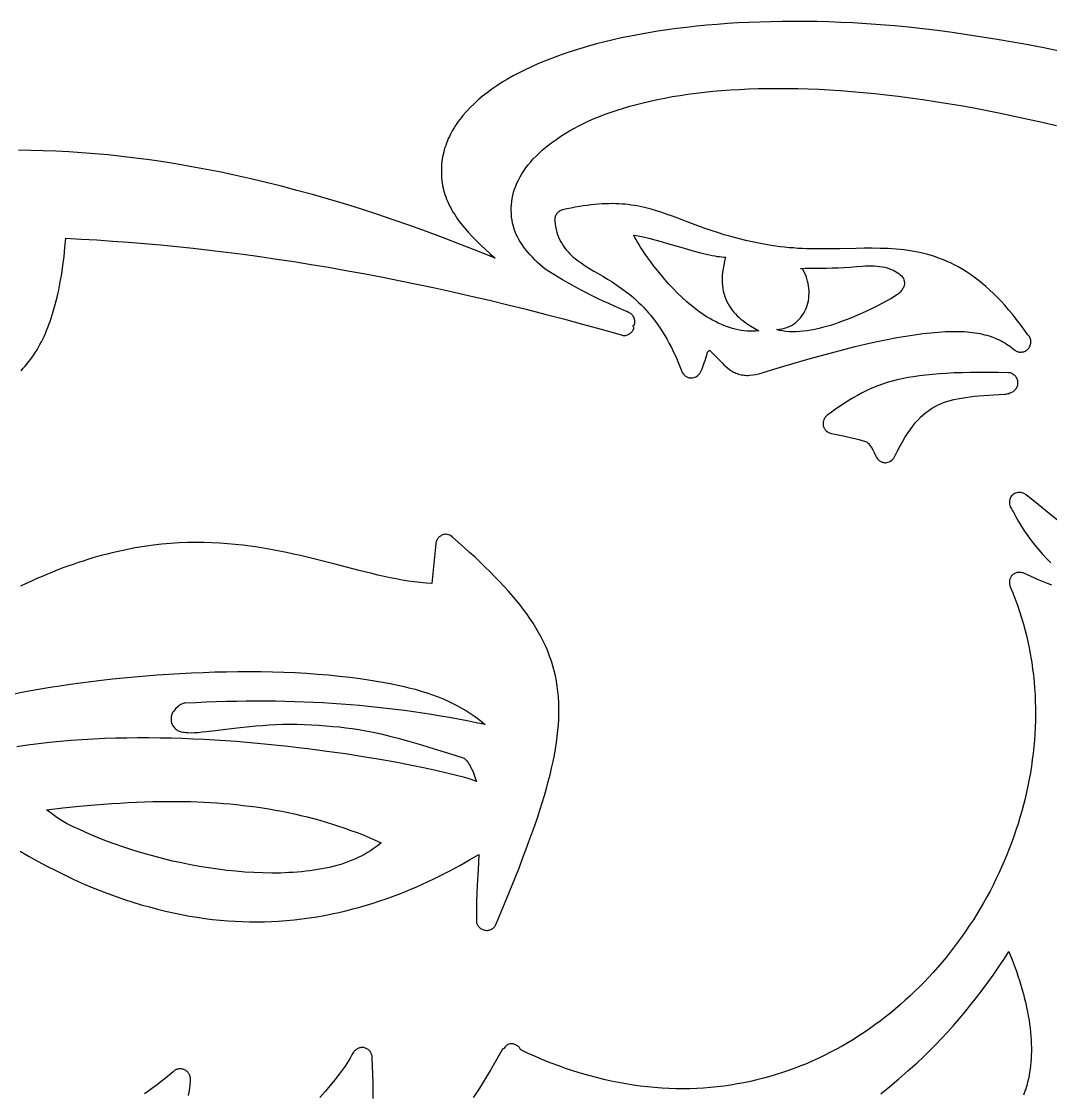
# Model space of a CAD drawing. Extents: x 0 to 113, y 52 to 137.
# Drawn here: x 19.2 to 33.19, y 118.27 to 132.83 of the extents above; entities that cross this region are included whole.
import ezdxf

# ---------------------------------------------------------------- set-up
doc = ezdxf.new("R2010")
doc.units = 0
doc.header["$MEASUREMENT"] = 0

msp = doc.modelspace()

# ---------------------------------------------------------------- linework, layer by layer
for points in [[(33.312, 132.43), (33.098, 132.472), (32.886, 132.513), (32.676, 132.551), (32.467, 132.587), (32.261, 132.621), (32.056, 132.653), (31.854, 132.682), (31.654, 132.708), (31.456, 132.732), (31.26, 132.754), (31.067, 132.773), (30.877, 132.789), (30.689, 132.802), (30.504, 132.813), (30.338, 132.82), (30.175, 132.826), (30.014, 132.83), (29.854, 132.833), (29.697, 132.833), (29.542, 132.832), (29.389, 132.829), (29.238, 132.825), (29.089, 132.819), (28.942, 132.812), (28.797, 132.803), (28.655, 132.792), (28.515, 132.78), (28.377, 132.767), (28.241, 132.752), (28.108, 132.736), (27.977, 132.718), (27.849, 132.699), (27.722, 132.678), (27.599, 132.656), (27.477, 132.633), (27.358, 132.608), (27.242, 132.582), (27.128, 132.555), (27.017, 132.527), (26.908, 132.497), (26.802, 132.466), (26.698, 132.434), (26.597, 132.401), (26.498, 132.366), (26.403, 132.331), (26.31, 132.294), (26.219, 132.256), (26.132, 132.217), (26.047, 132.177), (25.964, 132.136), (25.885, 132.094), (25.808, 132.05), (25.734, 132.005), (25.663, 131.959), (25.594, 131.912), (25.529, 131.864), (25.467, 131.815), (25.407, 131.765), (25.351, 131.714), (25.297, 131.662), (25.247, 131.609), (25.2, 131.556), (25.178, 131.528), (25.156, 131.501), (25.135, 131.473), (25.116, 131.444), (25.097, 131.416), (25.079, 131.387), (25.061, 131.358), (25.045, 131.328), (25.029, 131.299), (25.015, 131.269), (25.001, 131.239), (24.988, 131.209), (24.976, 131.178), (24.965, 131.147), (24.955, 131.117), (24.946, 131.085), (24.938, 131.054), (24.93, 131.023), (24.924, 130.991), (24.918, 130.959), (24.914, 130.928), (24.91, 130.896), (24.908, 130.863), (24.906, 130.831), (24.906, 130.799), (24.906, 130.766), (24.907, 130.734), (24.91, 130.701), (24.913, 130.669), (24.917, 130.636), (24.923, 130.603), (24.929, 130.571), (24.936, 130.54), (24.945, 130.509), (24.954, 130.479), (24.965, 130.448), (24.976, 130.418), (24.989, 130.387), (25.003, 130.357), (25.018, 130.327), (25.034, 130.296), (25.051, 130.266), (25.069, 130.236), (25.088, 130.206), (25.107, 130.176), (25.128, 130.146), (25.172, 130.086), (25.22, 130.026), (25.271, 129.966), (25.325, 129.907), (25.382, 129.848), (25.442, 129.789), (25.505, 129.73), (25.57, 129.671), (25.637, 129.612), (25.401, 129.709), (25.167, 129.801), (24.935, 129.89), (24.705, 129.976), (24.477, 130.058), (24.251, 130.136), (24.028, 130.211), (23.806, 130.283), (23.587, 130.351), (23.37, 130.416), (23.155, 130.478), (22.942, 130.536), (22.732, 130.591), (22.523, 130.643), (22.317, 130.692), (22.113, 130.738), (21.911, 130.781), (21.712, 130.82), (21.514, 130.857), (21.319, 130.891), (21.126, 130.922), (20.936, 130.95), (20.747, 130.975), (20.561, 130.997), (20.377, 131.017), (20.196, 131.034), (20.016, 131.048), (19.839, 131.06), (19.664, 131.069), (19.492, 131.075), (19.322, 131.079), (19.154, 131.081)], [(19.19, 128.083), (19.216, 128.111), (19.242, 128.14), (19.268, 128.17), (19.293, 128.202), (19.317, 128.234), (19.341, 128.267), (19.365, 128.301), (19.388, 128.336), (19.408, 128.369), (19.428, 128.403), (19.448, 128.438), (19.467, 128.474), (19.485, 128.511), (19.503, 128.549), (19.521, 128.588), (19.538, 128.628), (19.554, 128.669), (19.57, 128.711), (19.586, 128.754), (19.601, 128.798), (19.615, 128.843), (19.629, 128.889), (19.656, 128.983), (19.681, 129.082), (19.703, 129.185), (19.724, 129.291), (19.743, 129.402), (19.76, 129.516), (19.775, 129.635), (19.788, 129.757), (19.799, 129.884), (20.009, 129.874), (20.222, 129.861), (20.436, 129.847), (20.652, 129.832), (20.869, 129.814), (21.088, 129.794), (21.309, 129.772), (21.532, 129.749), (21.756, 129.723), (21.982, 129.696), (22.21, 129.666), (22.439, 129.635), (22.67, 129.601), (22.902, 129.566), (23.136, 129.528), (23.372, 129.489), (23.609, 129.447), (23.848, 129.404), (24.088, 129.358), (24.329, 129.311), (24.572, 129.261), (24.817, 129.209), (25.063, 129.155), (25.31, 129.099), (25.559, 129.041), (25.809, 128.981), (26.061, 128.918), (26.314, 128.854), (26.568, 128.787), (26.824, 128.718), (27.081, 128.647), (27.339, 128.574), (27.365, 128.565), (27.378, 128.563), (27.39, 128.562), (27.402, 128.563), (27.414, 128.564), (27.426, 128.567), (27.437, 128.57), (27.448, 128.575), (27.459, 128.581), (27.469, 128.587), (27.479, 128.594), (27.488, 128.602), (27.496, 128.611), (27.504, 128.62), (27.511, 128.631), (27.517, 128.641), (27.523, 128.653), (27.524, 128.658), (27.524, 128.664), (27.523, 128.669), (27.52, 128.675), (27.516, 128.685), (27.514, 128.691), (27.514, 128.697), (27.515, 128.699), (27.518, 128.7), (27.523, 128.701), (27.528, 128.702), (27.53, 128.703), (27.531, 128.705), (27.535, 128.718), (27.537, 128.73), (27.538, 128.743), (27.538, 128.755), (27.537, 128.767), (27.535, 128.779), (27.532, 128.79), (27.528, 128.802), (27.522, 128.813), (27.516, 128.823), (27.509, 128.833), (27.501, 128.842), (27.493, 128.851), (27.483, 128.859), (27.473, 128.866), (27.461, 128.872), (27.453, 128.877), (27.444, 128.881), (27.439, 128.883), (27.435, 128.886), (27.431, 128.888), (27.426, 128.89), (27.343, 128.925), (27.262, 128.96), (27.183, 128.995), (27.106, 129.03), (27.031, 129.066), (26.958, 129.101), (26.887, 129.137), (26.818, 129.173), (26.75, 129.209), (26.684, 129.245), (26.556, 129.318), (26.434, 129.39), (26.317, 129.462), (26.245, 129.527), (26.211, 129.56), (26.177, 129.593), (26.145, 129.627), (26.114, 129.661), (26.084, 129.695), (26.056, 129.729), (26.029, 129.763), (26.004, 129.798), (25.981, 129.832), (25.96, 129.867), (25.941, 129.902), (25.924, 129.937), (25.91, 129.972), (25.897, 130.007), (25.886, 130.048), (25.876, 130.09), (25.868, 130.131), (25.862, 130.173), (25.858, 130.215), (25.856, 130.257), (25.857, 130.299), (25.859, 130.341), (25.863, 130.383), (25.87, 130.425), (25.879, 130.467), (25.889, 130.509), (25.902, 130.551), (25.918, 130.593), (25.935, 130.635), (25.955, 130.676), (25.977, 130.718), (26.001, 130.759), (26.027, 130.8), (26.056, 130.841), (26.087, 130.882), (26.121, 130.922), (26.156, 130.963), (26.195, 131.002), (26.235, 131.042), (26.278, 131.081), (26.324, 131.12), (26.371, 131.159), (26.422, 131.197), (26.475, 131.234), (26.53, 131.272), (26.588, 131.308), (26.647, 131.344), (26.709, 131.379), (26.774, 131.413), (26.841, 131.446), (26.911, 131.479), (26.983, 131.511), (27.058, 131.541), (27.135, 131.571), (27.215, 131.6), (27.297, 131.628), (27.382, 131.654), (27.469, 131.68), (27.559, 131.705), (27.652, 131.728), (27.747, 131.75), (27.844, 131.771), (27.944, 131.791), (28.047, 131.81), (28.152, 131.827), (28.26, 131.843), (28.37, 131.858), (28.483, 131.871), (28.599, 131.883), (28.717, 131.893), (28.837, 131.902), (28.96, 131.909), (29.086, 131.915), (29.215, 131.919), (29.346, 131.922), (29.479, 131.923), (29.615, 131.922), (29.754, 131.92), (29.895, 131.916), (30.039, 131.91), (30.186, 131.902), (30.335, 131.892), (30.486, 131.881), (30.641, 131.867), (30.798, 131.852), (30.957, 131.835), (31.119, 131.815), (31.284, 131.794), (31.452, 131.771), (31.622, 131.745), (31.794, 131.718), (31.97, 131.688), (32.148, 131.656), (32.328, 131.622), (32.511, 131.585), (32.697, 131.546), (32.886, 131.505), (33.077, 131.462), (33.271, 131.416)], [(33.314, 126.028), (33.172, 126.14), (33.021, 126.262), (32.861, 126.393), (32.851, 126.401), (32.84, 126.408), (32.829, 126.414), (32.817, 126.419), (32.804, 126.423), (32.791, 126.426), (32.778, 126.428), (32.765, 126.428), (32.748, 126.426), (32.732, 126.423), (32.716, 126.418), (32.701, 126.411), (32.686, 126.402), (32.673, 126.392), (32.662, 126.38), (32.652, 126.366), (32.644, 126.351), (32.638, 126.335), (32.634, 126.319), (32.632, 126.302), (32.632, 126.285), (32.634, 126.267), (32.637, 126.251), (32.643, 126.234), (32.65, 126.219), (32.66, 126.204), (32.67, 126.188), (32.678, 126.173), (32.682, 126.169), (32.687, 126.164), (32.703, 126.131), (32.719, 126.097), (32.737, 126.064), (32.756, 126.031), (32.795, 125.965), (32.837, 125.9), (32.882, 125.836), (32.929, 125.773), (32.978, 125.71), (33.03, 125.648), (33.083, 125.588), (33.138, 125.528), (33.194, 125.47)], [(19.178, 121.548), (19.301, 121.477), (19.422, 121.41), (19.543, 121.345), (19.663, 121.284), (19.783, 121.225), (19.901, 121.169), (20.019, 121.116), (20.137, 121.066), (20.253, 121.019), (20.369, 120.974), (20.484, 120.932), (20.598, 120.893), (20.711, 120.856), (20.823, 120.821), (20.935, 120.79), (21.046, 120.76), (21.155, 120.733), (21.264, 120.709), (21.372, 120.687), (21.48, 120.667), (21.586, 120.65), (21.691, 120.634), (21.796, 120.621), (21.899, 120.611), (22.001, 120.602), (22.103, 120.595), (22.203, 120.591), (22.303, 120.588), (22.401, 120.588), (22.499, 120.589), (22.595, 120.593), (22.691, 120.598), (22.799, 120.606), (22.905, 120.616), (23.01, 120.628), (23.113, 120.642), (23.215, 120.658), (23.316, 120.676), (23.415, 120.695), (23.513, 120.716), (23.609, 120.739), (23.704, 120.763), (23.797, 120.788), (23.889, 120.815), (23.979, 120.843), (24.068, 120.872), (24.155, 120.902), (24.241, 120.933), (24.326, 120.965), (24.409, 120.998), (24.491, 121.031), (24.571, 121.066), (24.649, 121.101), (24.727, 121.136), (24.802, 121.172), (24.876, 121.208), (24.949, 121.245), (25.02, 121.282), (25.09, 121.319), (25.159, 121.356), (25.291, 121.43), (25.417, 121.504), (25.405, 121.295), (25.394, 121.088), (25.39, 120.979), (25.386, 120.866), (25.383, 120.745), (25.382, 120.615), (25.382, 120.603), (25.383, 120.59), (25.386, 120.578), (25.389, 120.566), (25.394, 120.555), (25.399, 120.544), (25.406, 120.534), (25.413, 120.524), (25.421, 120.515), (25.43, 120.507), (25.439, 120.499), (25.449, 120.493), (25.46, 120.487), (25.471, 120.482), (25.483, 120.478), (25.495, 120.475), (25.508, 120.473), (25.521, 120.472), (25.533, 120.472), (25.545, 120.474), (25.557, 120.476), (25.568, 120.48), (25.58, 120.484), (25.59, 120.49), (25.601, 120.496), (25.61, 120.503), (25.619, 120.511), (25.628, 120.52), (25.635, 120.529), (25.642, 120.54), (25.648, 120.551), (25.653, 120.563), (25.765, 120.831), (25.87, 121.088), (25.967, 121.333), (26.012, 121.451), (26.056, 121.566), (26.098, 121.679), (26.138, 121.789), (26.176, 121.897), (26.212, 122.003), (26.246, 122.106), (26.277, 122.207), (26.307, 122.305), (26.335, 122.402), (26.361, 122.496), (26.385, 122.589), (26.406, 122.68), (26.426, 122.768), (26.443, 122.855), (26.459, 122.941), (26.472, 123.025), (26.483, 123.107), (26.492, 123.188), (26.498, 123.267), (26.503, 123.346), (26.505, 123.423), (26.505, 123.498), (26.503, 123.573), (26.498, 123.647), (26.492, 123.72), (26.483, 123.791), (26.471, 123.862), (26.457, 123.932), (26.441, 124), (26.423, 124.068), (26.402, 124.135), (26.379, 124.201), (26.354, 124.267), (26.326, 124.332), (26.296, 124.397), (26.263, 124.461), (26.229, 124.524), (26.192, 124.588), (26.153, 124.651), (26.111, 124.713), (26.067, 124.776), (26.021, 124.839), (25.973, 124.902), (25.922, 124.964), (25.869, 125.027), (25.814, 125.091), (25.756, 125.154), (25.697, 125.218), (25.635, 125.282), (25.57, 125.347), (25.504, 125.413), (25.435, 125.479), (25.364, 125.546), (25.291, 125.613), (25.216, 125.681), (25.059, 125.821), (25.047, 125.831), (25.034, 125.839), (25.02, 125.846), (25.006, 125.852), (24.991, 125.855), (24.976, 125.857), (24.96, 125.858), (24.945, 125.856), (24.934, 125.854), (24.923, 125.85), (24.913, 125.846), (24.903, 125.841), (24.893, 125.835), (24.884, 125.829), (24.876, 125.822), (24.868, 125.814), (24.861, 125.805), (24.854, 125.796), (24.849, 125.787), (24.843, 125.777), (24.839, 125.767), (24.836, 125.756), (24.833, 125.745), (24.831, 125.733), (24.779, 125.188), (24.699, 125.194), (24.618, 125.201), (24.537, 125.211), (24.456, 125.223), (24.374, 125.236), (24.292, 125.251), (24.21, 125.267), (24.127, 125.285), (24.044, 125.304), (23.96, 125.323), (23.79, 125.365), (23.618, 125.41), (23.443, 125.456), (23.264, 125.502), (23.082, 125.547), (22.989, 125.569), (22.896, 125.59), (22.801, 125.61), (22.705, 125.63), (22.608, 125.649), (22.51, 125.666), (22.41, 125.682), (22.31, 125.697), (22.208, 125.71), (22.104, 125.721), (22, 125.73), (21.893, 125.738), (21.786, 125.743), (21.676, 125.746), (21.566, 125.747), (21.453, 125.745), (21.339, 125.74), (21.224, 125.733), (21.106, 125.722), (20.987, 125.709), (20.927, 125.701), (20.866, 125.692), (20.805, 125.682), (20.743, 125.672), (20.681, 125.661), (20.618, 125.648), (20.555, 125.635), (20.492, 125.621), (20.428, 125.606), (20.363, 125.59), (20.298, 125.573), (20.232, 125.555), (20.166, 125.536), (20.1, 125.516), (20.033, 125.495), (19.965, 125.473), (19.897, 125.449), (19.828, 125.425), (19.759, 125.4), (19.689, 125.373), (19.619, 125.345), (19.548, 125.316), (19.476, 125.286), (19.404, 125.255), (19.332, 125.222), (19.259, 125.189), (19.185, 125.154)], [(33.207, 125.165), (33.148, 125.189), (33.035, 125.236), (32.927, 125.283), (32.826, 125.329), (32.816, 125.333), (32.806, 125.336), (32.785, 125.34), (32.764, 125.341), (32.743, 125.339), (32.733, 125.337), (32.723, 125.335), (32.713, 125.331), (32.703, 125.327), (32.694, 125.322), (32.685, 125.316), (32.677, 125.31), (32.669, 125.302), (32.662, 125.294), (32.655, 125.286), (32.65, 125.277), (32.645, 125.268), (32.641, 125.258), (32.637, 125.248), (32.634, 125.238), (32.632, 125.228), (32.631, 125.207), (32.632, 125.185), (32.636, 125.164), (32.639, 125.154), (32.643, 125.144), (32.677, 125.061), (32.71, 124.977), (32.741, 124.893), (32.77, 124.808), (32.797, 124.723), (32.822, 124.638), (32.845, 124.552), (32.867, 124.466), (32.886, 124.379), (32.904, 124.292), (32.92, 124.205), (32.935, 124.117), (32.947, 124.03), (32.958, 123.942), (32.967, 123.854), (32.974, 123.765), (32.98, 123.677), (32.983, 123.588), (32.986, 123.5), (32.986, 123.411), (32.985, 123.323), (32.982, 123.234), (32.978, 123.145), (32.971, 123.057), (32.964, 122.968), (32.954, 122.879), (32.943, 122.791), (32.931, 122.703), (32.917, 122.615), (32.901, 122.527), (32.884, 122.439), (32.865, 122.352), (32.845, 122.265), (32.823, 122.178), (32.8, 122.091), (32.775, 122.005), (32.749, 121.919), (32.721, 121.834), (32.692, 121.749), (32.662, 121.664), (32.63, 121.58), (32.597, 121.497), (32.562, 121.414), (32.526, 121.331), (32.488, 121.249), (32.449, 121.168), (32.409, 121.087), (32.368, 121.007), (32.325, 120.927), (32.281, 120.848), (32.235, 120.77), (32.189, 120.693), (32.141, 120.617), (32.091, 120.541), (32.041, 120.466), (31.989, 120.392), (31.936, 120.319), (31.882, 120.246), (31.827, 120.175), (31.771, 120.105), (31.713, 120.035), (31.654, 119.967), (31.594, 119.899), (31.533, 119.833), (31.472, 119.768), (31.409, 119.705), (31.346, 119.643), (31.282, 119.581), (31.216, 119.521), (31.15, 119.463), (31.082, 119.405), (31.014, 119.348), (30.944, 119.293), (30.874, 119.239), (30.803, 119.186), (30.731, 119.135), (30.658, 119.085), (30.584, 119.036), (30.509, 118.989), (30.433, 118.943), (30.356, 118.899), (30.279, 118.855), (30.2, 118.814), (30.121, 118.774), (30.041, 118.735), (29.96, 118.698), (29.879, 118.663), (29.796, 118.629), (29.713, 118.597), (29.629, 118.566), (29.544, 118.537), (29.459, 118.51), (29.373, 118.484), (29.286, 118.46), (29.198, 118.438), (29.11, 118.418), (29.021, 118.4), (28.931, 118.383), (28.841, 118.368), (28.75, 118.355), (28.658, 118.344), (28.566, 118.335), (28.473, 118.328), (28.38, 118.323), (28.286, 118.319), (28.191, 118.318), (28.096, 118.319), (28, 118.322), (27.904, 118.327), (27.807, 118.334), (27.709, 118.343), (27.612, 118.354), (27.513, 118.368), (27.414, 118.384), (27.315, 118.402), (27.215, 118.422), (27.115, 118.444), (27.014, 118.469), (26.913, 118.496), (26.811, 118.525), (26.709, 118.557), (26.607, 118.591), (26.504, 118.628), (26.401, 118.667), (26.297, 118.709), (26.194, 118.752), (26.089, 118.799), (25.985, 118.848), (25.979, 118.858), (25.973, 118.868), (25.967, 118.877), (25.959, 118.886), (25.951, 118.893), (25.942, 118.901), (25.933, 118.907), (25.924, 118.913), (25.914, 118.917), (25.903, 118.921), (25.893, 118.925), (25.882, 118.927), (25.871, 118.928), (25.859, 118.929), (25.848, 118.928), (25.836, 118.927), (25.824, 118.924), (25.812, 118.919), (25.802, 118.912), (25.792, 118.904), (25.783, 118.895), (25.774, 118.886), (25.758, 118.866), (25.756, 118.864), (25.754, 118.863), (25.749, 118.861), (25.744, 118.86), (25.742, 118.859), (25.74, 118.857), (25.629, 118.665), (25.573, 118.57), (25.517, 118.477), (25.46, 118.383), (25.402, 118.291), (25.341, 118.198)], [(19.08, 123.686), (19.2, 123.71), (19.325, 123.733), (19.454, 123.756), (19.585, 123.778), (19.72, 123.799), (19.858, 123.819), (19.998, 123.838), (20.141, 123.857), (20.286, 123.875), (20.434, 123.891), (20.584, 123.907), (20.735, 123.921), (20.888, 123.934), (21.042, 123.946), (21.197, 123.957), (21.353, 123.967), (21.51, 123.975), (21.667, 123.981), (21.825, 123.987), (21.983, 123.99), (22.14, 123.992), (22.297, 123.993), (22.454, 123.991), (22.61, 123.988), (22.765, 123.983), (22.918, 123.977), (23.071, 123.968), (23.221, 123.958), (23.37, 123.946), (23.516, 123.931), (23.66, 123.915), (23.802, 123.897), (23.941, 123.876), (24.077, 123.853), (24.21, 123.829), (24.339, 123.802), (24.402, 123.787), (24.464, 123.772), (24.55, 123.75), (24.632, 123.727), (24.711, 123.702), (24.787, 123.675), (24.861, 123.648), (24.931, 123.619), (24.999, 123.589), (25.064, 123.557), (25.127, 123.525), (25.188, 123.491), (25.246, 123.457), (25.302, 123.421), (25.355, 123.385), (25.407, 123.348), (25.456, 123.31), (25.504, 123.271), (25.381, 123.296), (25.259, 123.32), (25.137, 123.344), (25.015, 123.366), (24.893, 123.387), (24.771, 123.407), (24.65, 123.426), (24.528, 123.443), (24.406, 123.46), (24.284, 123.476), (24.162, 123.491), (24.039, 123.505), (23.916, 123.517), (23.792, 123.529), (23.669, 123.54), (23.544, 123.549), (23.419, 123.558), (23.293, 123.565), (23.166, 123.572), (23.039, 123.577), (22.911, 123.581), (22.782, 123.585), (22.651, 123.587), (22.52, 123.588), (22.388, 123.589), (22.254, 123.588), (22.119, 123.586), (21.983, 123.583), (21.845, 123.579), (21.706, 123.574), (21.566, 123.568), (21.424, 123.561), (21.41, 123.56), (21.397, 123.558), (21.384, 123.554), (21.371, 123.549), (21.359, 123.543), (21.348, 123.535), (21.337, 123.527), (21.328, 123.517), (21.292, 123.483), (21.275, 123.465), (21.267, 123.455), (21.259, 123.445), (21.252, 123.434), (21.246, 123.422), (21.241, 123.409), (21.237, 123.395), (21.233, 123.379), (21.231, 123.362), (21.231, 123.344), (21.232, 123.324), (21.233, 123.313), (21.235, 123.303), (21.238, 123.293), (21.242, 123.283), (21.251, 123.263), (21.263, 123.245), (21.276, 123.228), (21.29, 123.214), (21.305, 123.202), (21.319, 123.192), (21.332, 123.185), (21.345, 123.179), (21.358, 123.175), (21.37, 123.172), (21.393, 123.168), (21.415, 123.166), (21.436, 123.163), (21.458, 123.162), (21.503, 123.16), (21.55, 123.162), (21.6, 123.165), (21.653, 123.17), (21.709, 123.176), (21.834, 123.192), (21.976, 123.209), (22.131, 123.227), (22.297, 123.245), (22.384, 123.253), (22.473, 123.26), (22.564, 123.266), (22.657, 123.27), (22.751, 123.274), (22.847, 123.276), (22.945, 123.276), (23.043, 123.273), (23.142, 123.269), (23.241, 123.262), (23.43, 123.246), (23.519, 123.238), (23.606, 123.228), (23.694, 123.217), (23.785, 123.203), (23.879, 123.187), (23.98, 123.167), (24.088, 123.143), (24.206, 123.114), (24.336, 123.08), (24.478, 123.041), (24.636, 122.995), (24.81, 122.942), (25.003, 122.882), (25.216, 122.814), (25.232, 122.798), (25.247, 122.781), (25.26, 122.764), (25.274, 122.746), (25.286, 122.727), (25.297, 122.708), (25.308, 122.689), (25.318, 122.669), (25.337, 122.628), (25.353, 122.585), (25.368, 122.542), (25.382, 122.497), (25.312, 122.522), (25.271, 122.536), (25.225, 122.55), (25.112, 122.58), (24.981, 122.612), (24.832, 122.646), (24.665, 122.682), (24.481, 122.72), (24.282, 122.758), (24.068, 122.796), (23.841, 122.834), (23.601, 122.871), (23.351, 122.906), (23.222, 122.923), (23.091, 122.94), (22.957, 122.956), (22.822, 122.972), (22.684, 122.987), (22.545, 123.001), (22.404, 123.015), (22.262, 123.027), (22.118, 123.039), (21.973, 123.049), (21.826, 123.059), (21.679, 123.067), (21.53, 123.074), (21.381, 123.08), (21.231, 123.085), (21.081, 123.088), (20.93, 123.089), (20.779, 123.089), (20.627, 123.088), (20.476, 123.085), (20.325, 123.08), (20.174, 123.073), (20.023, 123.064), (19.873, 123.054), (19.723, 123.041), (19.575, 123.027), (19.427, 123.01), (19.28, 122.991), (19.134, 122.97)], [(30.881, 118.249), (31.004, 118.35), (31.128, 118.454), (31.252, 118.561), (31.376, 118.672), (31.461, 118.751), (31.545, 118.832), (31.628, 118.916), (31.71, 119.002), (31.792, 119.09), (31.872, 119.18), (31.952, 119.272), (32.03, 119.366), (32.108, 119.462), (32.185, 119.561), (32.261, 119.66), (32.336, 119.762), (32.41, 119.865), (32.482, 119.97), (32.554, 120.077), (32.625, 120.185), (32.625, 120.185), (32.653, 120.117), (32.678, 120.05), (32.703, 119.983), (32.726, 119.918), (32.748, 119.853), (32.769, 119.79), (32.788, 119.727), (32.806, 119.664), (32.823, 119.603), (32.839, 119.542), (32.853, 119.482), (32.866, 119.423), (32.878, 119.365), (32.888, 119.308), (32.898, 119.251), (32.906, 119.195), (32.913, 119.14), (32.919, 119.086), (32.923, 119.032), (32.927, 118.98), (32.929, 118.928), (32.93, 118.876), (32.93, 118.826), (32.929, 118.777), (32.926, 118.728), (32.923, 118.68), (32.918, 118.633), (32.913, 118.586), (32.906, 118.541), (32.898, 118.496), (32.889, 118.452), (32.879, 118.408), (32.867, 118.362), (32.854, 118.317), (32.839, 118.273), (32.824, 118.229)], [(23.98, 118.184), (23.98, 118.291), (23.979, 118.4), (23.976, 118.511), (23.971, 118.625), (23.966, 118.742), (23.965, 118.754), (23.964, 118.766), (23.961, 118.777), (23.957, 118.788), (23.953, 118.798), (23.948, 118.808), (23.942, 118.818), (23.936, 118.827), (23.929, 118.835), (23.921, 118.843), (23.912, 118.85), (23.903, 118.857), (23.894, 118.862), (23.883, 118.867), (23.873, 118.871), (23.862, 118.874), (23.85, 118.877), (23.839, 118.878), (23.827, 118.878), (23.815, 118.877), (23.804, 118.876), (23.793, 118.873), (23.782, 118.87), (23.771, 118.865), (23.761, 118.86), (23.751, 118.854), (23.742, 118.848), (23.733, 118.84), (23.725, 118.832), (23.717, 118.823), (23.71, 118.814), (23.704, 118.804), (23.685, 118.769), (23.665, 118.734), (23.643, 118.699), (23.62, 118.663), (23.596, 118.627), (23.571, 118.59), (23.517, 118.515), (23.458, 118.438), (23.394, 118.36), (23.325, 118.281), (23.252, 118.2)], [(21.469, 118.225), (21.48, 118.295), (21.488, 118.365), (21.494, 118.435), (21.494, 118.446), (21.494, 118.456), (21.493, 118.467), (21.491, 118.478), (21.488, 118.488), (21.485, 118.498), (21.481, 118.508), (21.476, 118.517), (21.471, 118.526), (21.464, 118.535), (21.458, 118.543), (21.45, 118.551), (21.442, 118.558), (21.434, 118.564), (21.425, 118.57), (21.415, 118.575), (21.405, 118.58), (21.395, 118.583), (21.385, 118.586), (21.374, 118.588), (21.364, 118.589), (21.353, 118.589), (21.343, 118.588), (21.332, 118.587), (21.322, 118.585), (21.312, 118.582), (21.302, 118.578), (21.293, 118.574), (21.283, 118.569), (21.274, 118.563), (21.266, 118.556), (21.258, 118.549), (21.205, 118.504), (21.152, 118.459), (21.097, 118.416), (21.041, 118.373), (20.984, 118.332), (20.926, 118.291), (20.867, 118.251)]]:
    msp.add_lwpolyline(points)
for points in [[(27.365, 130.35), (27.322, 130.352), (27.278, 130.354), (27.234, 130.355), (27.188, 130.354), (27.141, 130.353), (27.093, 130.351), (27.044, 130.348), (26.994, 130.343), (26.943, 130.338), (26.891, 130.332), (26.837, 130.324), (26.783, 130.316), (26.727, 130.306), (26.67, 130.295), (26.612, 130.284), (26.553, 130.271), (26.54, 130.267), (26.529, 130.262), (26.518, 130.256), (26.507, 130.25), (26.498, 130.242), (26.489, 130.234), (26.48, 130.225), (26.473, 130.215), (26.466, 130.205), (26.461, 130.194), (26.456, 130.183), (26.452, 130.171), (26.449, 130.159), (26.448, 130.147), (26.447, 130.134), (26.448, 130.121), (26.452, 130.081), (26.458, 130.042), (26.466, 130.005), (26.476, 129.969), (26.487, 129.934), (26.5, 129.9), (26.514, 129.868), (26.53, 129.836), (26.547, 129.807), (26.566, 129.778), (26.586, 129.75), (26.607, 129.724), (26.629, 129.698), (26.652, 129.674), (26.676, 129.651), (26.701, 129.629), (26.727, 129.607), (26.753, 129.587), (26.78, 129.567), (26.807, 129.548), (26.863, 129.511), (26.92, 129.475), (26.98, 129.439), (27.04, 129.404), (27.102, 129.368), (27.164, 129.33), (27.228, 129.29), (27.293, 129.248), (27.358, 129.202), (27.424, 129.153), (27.457, 129.127), (27.49, 129.1), (27.523, 129.072), (27.556, 129.042), (27.589, 129.011), (27.622, 128.979), (27.655, 128.945), (27.688, 128.91), (27.721, 128.873), (27.753, 128.834), (27.786, 128.793), (27.818, 128.751), (27.85, 128.707), (27.882, 128.66), (27.913, 128.612), (27.944, 128.562), (27.975, 128.509), (28.005, 128.454), (28.035, 128.397), (28.065, 128.337), (28.094, 128.275), (28.122, 128.21), (28.15, 128.142), (28.178, 128.072), (28.187, 128.054), (28.198, 128.038), (28.212, 128.023), (28.227, 128.01), (28.243, 128), (28.261, 127.992), (28.271, 127.989), (28.28, 127.987), (28.29, 127.985), (28.3, 127.984), (28.31, 127.984), (28.32, 127.985), (28.34, 127.989), (28.359, 127.996), (28.377, 128.005), (28.393, 128.017), (28.408, 128.03), (28.421, 128.046), (28.431, 128.063), (28.451, 128.107), (28.467, 128.149), (28.481, 128.188), (28.492, 128.224), (28.511, 128.287), (28.519, 128.313), (28.527, 128.336), (28.53, 128.341), (28.533, 128.345), (28.541, 128.351), (28.548, 128.356), (28.551, 128.359), (28.554, 128.362), (28.591, 128.325), (28.63, 128.285), (28.676, 128.24), (28.728, 128.187), (28.75, 128.165), (28.772, 128.143), (28.797, 128.122), (28.823, 128.101), (28.851, 128.082), (28.881, 128.065), (28.896, 128.057), (28.913, 128.05), (28.929, 128.043), (28.947, 128.037), (28.965, 128.032), (28.983, 128.028), (29.001, 128.025), (29.02, 128.022), (29.04, 128.021), (29.059, 128.02), (29.079, 128.02), (29.099, 128.021), (29.14, 128.025), (29.183, 128.032), (29.226, 128.042), (29.27, 128.055), (29.475, 128.117), (29.671, 128.176), (29.859, 128.231), (30.04, 128.281), (30.213, 128.328), (30.378, 128.372), (30.536, 128.411), (30.688, 128.447), (30.832, 128.479), (30.969, 128.508), (31.1, 128.533), (31.225, 128.555), (31.343, 128.573), (31.456, 128.588), (31.563, 128.6), (31.664, 128.609), (31.76, 128.614), (31.85, 128.617), (31.936, 128.617), (31.977, 128.616), (32.016, 128.614), (32.055, 128.611), (32.092, 128.608), (32.129, 128.604), (32.164, 128.599), (32.198, 128.594), (32.232, 128.587), (32.264, 128.581), (32.295, 128.573), (32.326, 128.565), (32.356, 128.556), (32.385, 128.546), (32.413, 128.536), (32.44, 128.525), (32.467, 128.514), (32.493, 128.502), (32.519, 128.489), (32.544, 128.475), (32.568, 128.461), (32.592, 128.446), (32.615, 128.431), (32.638, 128.415), (32.66, 128.398), (32.704, 128.362), (32.714, 128.356), (32.725, 128.35), (32.736, 128.346), (32.747, 128.342), (32.759, 128.339), (32.77, 128.337), (32.782, 128.337), (32.794, 128.337), (32.805, 128.338), (32.817, 128.339), (32.828, 128.342), (32.839, 128.346), (32.849, 128.351), (32.86, 128.357), (32.869, 128.364), (32.879, 128.371), (32.887, 128.38), (32.895, 128.389), (32.902, 128.399), (32.907, 128.409), (32.912, 128.42), (32.916, 128.431), (32.919, 128.443), (32.922, 128.454), (32.923, 128.466), (32.923, 128.478), (32.922, 128.49), (32.921, 128.502), (32.918, 128.514), (32.915, 128.525), (32.91, 128.536), (32.905, 128.547), (32.898, 128.555), (32.892, 128.56), (32.885, 128.566), (32.879, 128.574), (32.827, 128.647), (32.776, 128.718), (32.725, 128.786), (32.673, 128.851), (32.621, 128.913), (32.57, 128.973), (32.518, 129.029), (32.466, 129.083), (32.414, 129.135), (32.362, 129.183), (32.31, 129.23), (32.258, 129.274), (32.206, 129.315), (32.154, 129.354), (32.101, 129.391), (32.049, 129.426), (31.996, 129.458), (31.944, 129.489), (31.891, 129.517), (31.838, 129.544), (31.786, 129.568), (31.733, 129.591), (31.68, 129.611), (31.627, 129.63), (31.574, 129.648), (31.521, 129.663), (31.468, 129.677), (31.415, 129.69), (31.361, 129.701), (31.308, 129.71), (31.255, 129.719), (31.201, 129.725), (31.147, 129.731), (31.093, 129.736), (31.038, 129.74), (30.984, 129.743), (30.875, 129.747), (30.766, 129.749), (30.657, 129.748), (30.547, 129.747), (30.326, 129.742), (30.214, 129.74), (30.101, 129.739), (29.986, 129.739), (29.871, 129.742), (29.812, 129.744), (29.754, 129.747), (29.695, 129.752), (29.635, 129.756), (29.575, 129.762), (29.515, 129.769), (29.454, 129.778), (29.392, 129.787), (29.271, 129.808), (29.155, 129.831), (29.046, 129.855), (28.943, 129.88), (28.845, 129.906), (28.751, 129.933), (28.662, 129.961), (28.577, 129.989), (28.495, 130.017), (28.416, 130.046), (28.265, 130.102), (28.12, 130.157), (28.048, 130.184), (27.977, 130.209), (27.905, 130.234), (27.833, 130.257), (27.759, 130.278), (27.685, 130.298), (27.608, 130.316), (27.569, 130.323), (27.53, 130.33), (27.49, 130.336), (27.449, 130.342), (27.407, 130.346), (27.365, 130.35)], [(27.523, 129.928), (27.552, 129.923), (27.584, 129.917), (27.653, 129.903), (27.728, 129.884), (27.809, 129.863), (27.895, 129.839), (27.983, 129.813), (28.165, 129.761), (28.255, 129.735), (28.344, 129.71), (28.43, 129.687), (28.512, 129.667), (28.588, 129.651), (28.624, 129.644), (28.657, 129.638), (28.689, 129.634), (28.719, 129.631), (28.747, 129.629), (28.772, 129.629), (28.757, 129.574), (28.746, 129.521), (28.737, 129.47), (28.73, 129.421), (28.726, 129.373), (28.725, 129.328), (28.726, 129.284), (28.729, 129.242), (28.734, 129.202), (28.741, 129.163), (28.751, 129.126), (28.762, 129.09), (28.775, 129.056), (28.79, 129.024), (28.806, 128.992), (28.823, 128.962), (28.842, 128.934), (28.863, 128.906), (28.884, 128.88), (28.907, 128.855), (28.93, 128.831), (28.955, 128.808), (28.98, 128.786), (29.006, 128.765), (29.033, 128.745), (29.06, 128.726), (29.087, 128.708), (29.115, 128.69), (29.171, 128.657), (29.226, 128.626), (29.185, 128.622), (29.145, 128.62), (29.104, 128.62), (29.063, 128.622), (29.023, 128.625), (28.983, 128.631), (28.943, 128.638), (28.903, 128.647), (28.864, 128.657), (28.825, 128.669), (28.786, 128.683), (28.747, 128.697), (28.709, 128.714), (28.67, 128.731), (28.633, 128.75), (28.595, 128.77), (28.558, 128.791), (28.522, 128.813), (28.486, 128.836), (28.45, 128.86), (28.414, 128.885), (28.379, 128.911), (28.345, 128.938), (28.311, 128.965), (28.277, 128.993), (28.244, 129.021), (28.18, 129.079), (28.118, 129.139), (28.058, 129.2), (28.001, 129.262), (27.946, 129.324), (27.894, 129.385), (27.845, 129.445), (27.798, 129.505), (27.755, 129.562), (27.715, 129.617), (27.679, 129.669), (27.646, 129.718), (27.616, 129.763), (27.591, 129.804), (27.569, 129.84), (27.551, 129.871), (27.537, 129.896), (27.528, 129.915), (27.523, 129.928)], [(30.633, 129.506), (30.674, 129.509), (30.714, 129.511), (30.754, 129.511), (30.792, 129.51), (30.83, 129.507), (30.867, 129.502), (30.902, 129.496), (30.937, 129.489), (30.969, 129.48), (31.001, 129.47), (31.03, 129.459), (31.058, 129.447), (31.083, 129.434), (31.107, 129.42), (31.128, 129.404), (31.147, 129.388), (31.164, 129.372), (31.177, 129.354), (31.189, 129.336), (31.197, 129.317), (31.2, 129.307), (31.202, 129.298), (31.204, 129.288), (31.204, 129.278), (31.204, 129.268), (31.203, 129.257), (31.201, 129.247), (31.199, 129.237), (31.195, 129.226), (31.191, 129.216), (31.186, 129.205), (31.179, 129.195), (31.172, 129.184), (31.164, 129.173), (31.145, 129.152), (31.121, 129.13), (31.094, 129.109), (31.062, 129.087), (31.026, 129.066), (30.945, 129.022), (30.858, 128.976), (30.765, 128.93), (30.668, 128.884), (30.567, 128.839), (30.515, 128.817), (30.463, 128.795), (30.41, 128.775), (30.357, 128.755), (30.304, 128.736), (30.251, 128.717), (30.197, 128.7), (30.144, 128.685), (30.091, 128.67), (30.038, 128.657), (29.985, 128.645), (29.933, 128.635), (29.882, 128.627), (29.831, 128.62), (29.781, 128.615), (29.732, 128.612), (29.684, 128.612), (29.637, 128.613), (29.591, 128.617), (29.547, 128.624), (29.504, 128.632), (29.483, 128.638), (29.462, 128.644), (29.501, 128.647), (29.537, 128.653), (29.572, 128.661), (29.605, 128.672), (29.637, 128.685), (29.667, 128.7), (29.695, 128.717), (29.721, 128.736), (29.746, 128.756), (29.769, 128.778), (29.79, 128.802), (29.81, 128.828), (29.827, 128.854), (29.843, 128.882), (29.858, 128.911), (29.87, 128.941), (29.881, 128.971), (29.89, 129.003), (29.897, 129.035), (29.902, 129.068), (29.905, 129.101), (29.907, 129.134), (29.907, 129.168), (29.905, 129.202), (29.901, 129.236), (29.895, 129.269), (29.887, 129.303), (29.878, 129.336), (29.866, 129.368), (29.853, 129.4), (29.838, 129.431), (29.821, 129.462), (29.799, 129.467), (29.794, 129.469), (29.793, 129.471), (29.795, 129.472), (29.8, 129.473), (29.82, 129.475), (29.852, 129.476), (29.894, 129.477), (30.005, 129.478), (30.143, 129.479), (30.22, 129.481), (30.3, 129.483), (30.383, 129.487), (30.467, 129.492), (30.55, 129.498), (30.633, 129.506)], [(32.617, 128.055), (32.479, 128.057), (32.348, 128.059), (32.223, 128.059), (32.103, 128.058), (31.99, 128.056), (31.881, 128.052), (31.777, 128.047), (31.679, 128.041), (31.585, 128.033), (31.495, 128.024), (31.409, 128.014), (31.327, 128.002), (31.249, 127.989), (31.175, 127.974), (31.103, 127.958), (31.035, 127.94), (30.969, 127.921), (30.905, 127.9), (30.844, 127.878), (30.785, 127.854), (30.728, 127.83), (30.673, 127.803), (30.619, 127.776), (30.566, 127.748), (30.514, 127.718), (30.463, 127.687), (30.413, 127.656), (30.363, 127.623), (30.263, 127.555), (30.161, 127.483), (30.153, 127.477), (30.145, 127.47), (30.137, 127.462), (30.13, 127.454), (30.124, 127.446), (30.118, 127.437), (30.109, 127.417), (30.102, 127.397), (30.1, 127.387), (30.098, 127.376), (30.098, 127.365), (30.098, 127.355), (30.098, 127.344), (30.1, 127.334), (30.103, 127.323), (30.106, 127.313), (30.11, 127.304), (30.115, 127.295), (30.12, 127.286), (30.126, 127.278), (30.133, 127.271), (30.14, 127.264), (30.156, 127.251), (30.174, 127.241), (30.193, 127.233), (30.214, 127.228), (30.395, 127.191), (30.468, 127.175), (30.531, 127.161), (30.584, 127.148), (30.627, 127.136), (30.661, 127.125), (30.674, 127.119), (30.686, 127.114), (30.695, 127.109), (30.703, 127.103), (30.709, 127.098), (30.715, 127.092), (30.725, 127.079), (30.738, 127.061), (30.754, 127.038), (30.772, 127.008), (30.793, 126.969), (30.817, 126.92), (30.826, 126.902), (30.837, 126.886), (30.85, 126.871), (30.865, 126.858), (30.882, 126.848), (30.9, 126.84), (30.909, 126.837), (30.919, 126.835), (30.929, 126.833), (30.939, 126.832), (30.949, 126.832), (30.959, 126.833), (30.979, 126.837), (30.998, 126.844), (31.016, 126.853), (31.032, 126.865), (31.047, 126.878), (31.06, 126.894), (31.07, 126.912), (31.106, 126.984), (31.141, 127.052), (31.176, 127.116), (31.211, 127.175), (31.246, 127.23), (31.281, 127.281), (31.316, 127.328), (31.351, 127.372), (31.387, 127.412), (31.423, 127.45), (31.46, 127.484), (31.497, 127.515), (31.535, 127.544), (31.574, 127.57), (31.614, 127.593), (31.655, 127.615), (31.695, 127.633), (31.737, 127.65), (31.781, 127.665), (31.827, 127.678), (31.876, 127.69), (31.927, 127.701), (31.98, 127.711), (32.036, 127.72), (32.094, 127.728), (32.154, 127.735), (32.217, 127.741), (32.282, 127.746), (32.418, 127.756), (32.564, 127.765), (32.575, 127.765), (32.584, 127.766), (32.599, 127.769), (32.613, 127.772), (32.623, 127.773), (32.634, 127.773), (32.634, 127.782), (32.643, 127.782), (32.654, 127.786), (32.665, 127.791), (32.676, 127.796), (32.685, 127.803), (32.695, 127.81), (32.704, 127.818), (32.712, 127.826), (32.719, 127.835), (32.726, 127.845), (32.732, 127.855), (32.737, 127.865), (32.741, 127.876), (32.744, 127.887), (32.746, 127.899), (32.748, 127.911), (32.748, 127.923), (32.747, 127.935), (32.745, 127.946), (32.742, 127.958), (32.738, 127.969), (32.733, 127.979), (32.727, 127.989), (32.721, 127.999), (32.714, 128.008), (32.706, 128.016), (32.697, 128.024), (32.688, 128.031), (32.678, 128.037), (32.668, 128.043), (32.657, 128.048), (32.646, 128.052), (32.634, 128.055), (32.625, 128.055), (32.617, 128.055)], [(21.321, 122.226), (21.41, 122.225), (21.499, 122.223), (21.588, 122.22), (21.677, 122.216), (21.766, 122.211), (21.855, 122.205), (21.944, 122.199), (22.033, 122.191), (22.121, 122.182), (22.21, 122.172), (22.298, 122.162), (22.386, 122.15), (22.474, 122.137), (22.561, 122.123), (22.649, 122.107), (22.736, 122.091), (22.823, 122.074), (22.91, 122.055), (22.996, 122.035), (23.082, 122.014), (23.168, 121.992), (23.254, 121.969), (23.339, 121.944), (23.424, 121.918), (23.509, 121.891), (23.593, 121.862), (23.677, 121.832), (23.76, 121.801), (23.843, 121.769), (23.926, 121.735), (24.008, 121.7), (24.09, 121.663), (24.055, 121.634), (24.018, 121.607), (23.98, 121.58), (23.941, 121.554), (23.9, 121.53), (23.859, 121.506), (23.817, 121.483), (23.773, 121.462), (23.728, 121.441), (23.682, 121.422), (23.635, 121.404), (23.587, 121.386), (23.538, 121.37), (23.487, 121.355), (23.436, 121.341), (23.383, 121.329), (23.331, 121.318), (23.279, 121.307), (23.225, 121.298), (23.171, 121.29), (23.117, 121.282), (23.062, 121.275), (23.006, 121.27), (22.949, 121.264), (22.892, 121.26), (22.834, 121.257), (22.776, 121.254), (22.718, 121.252), (22.659, 121.251), (22.599, 121.251), (22.479, 121.253), (22.358, 121.258), (22.235, 121.265), (22.112, 121.275), (21.989, 121.288), (21.865, 121.303), (21.741, 121.321), (21.618, 121.341), (21.495, 121.364), (21.373, 121.389), (21.252, 121.415), (21.133, 121.444), (21.015, 121.475), (20.898, 121.507), (20.784, 121.541), (20.672, 121.576), (20.563, 121.612), (20.456, 121.649), (20.352, 121.687), (20.252, 121.726), (20.155, 121.766), (20.062, 121.806), (19.974, 121.846), (19.889, 121.886), (19.809, 121.927), (19.764, 121.951), (19.725, 121.975), (19.69, 121.998), (19.657, 122.021), (19.598, 122.066), (19.569, 122.089), (19.538, 122.111), (19.758, 122.137), (19.979, 122.16), (20.089, 122.171), (20.2, 122.18), (20.312, 122.189), (20.423, 122.197), (20.535, 122.204), (20.647, 122.21), (20.759, 122.216), (20.871, 122.22), (20.983, 122.223), (21.096, 122.225), (21.208, 122.226), (21.321, 122.226)]]:
    msp.add_lwpolyline(points, close=True)

doc.saveas('drawing.dxf')
